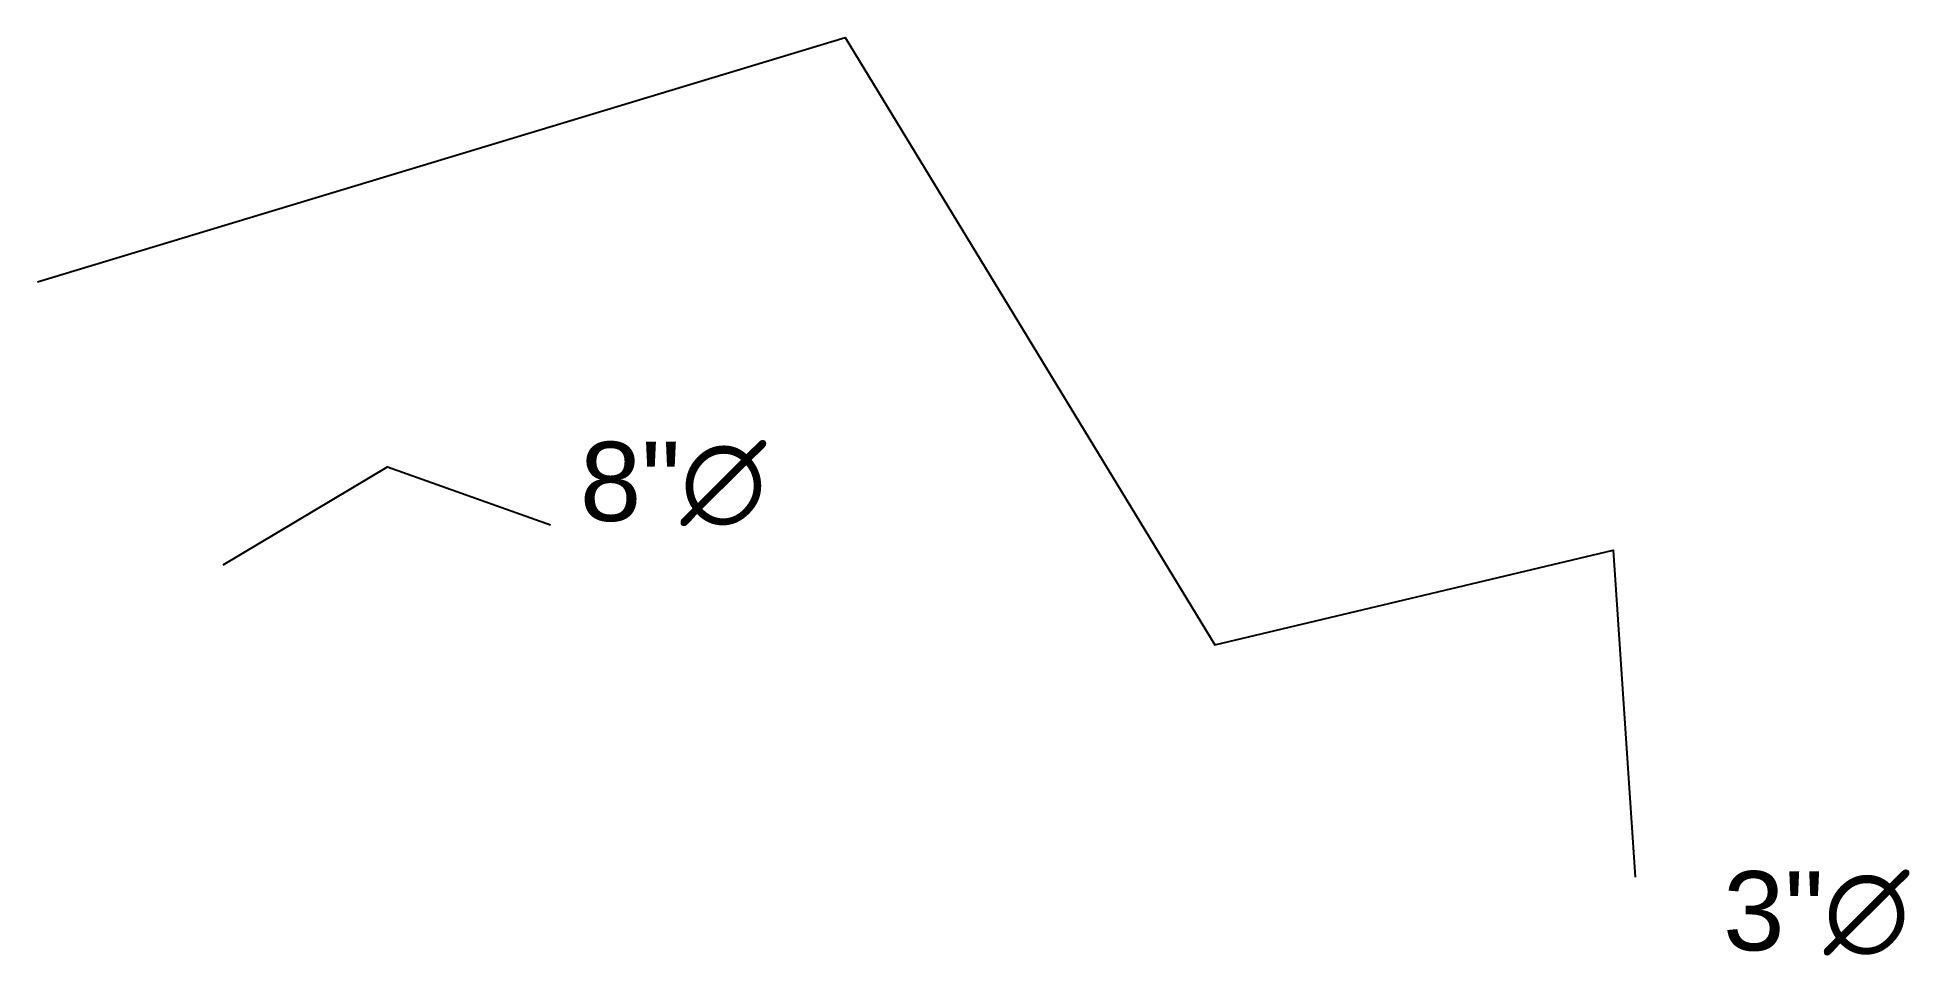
# Model space of a CAD drawing. Header units: inches. Extents: x 3 to 109, y -14 to 39.
import ezdxf

# ---------------------------------------------------------------- set-up
doc = ezdxf.new("R2010")
doc.units = ezdxf.units.IN
doc.header["$MEASUREMENT"] = 0
doc.layers.add('M-ANNO-TAG-DUCT', color=50, linetype='Continuous')
doc.styles.get("Standard").update_dxf_attribs({"font": 'arial.ttf'})

msp = doc.modelspace()

# ---------------------------------------------------------------- linework, layer by layer
at = {"color": 4}
for points in [[(2.55, 24.63), (48.48, 38.52), (69.49, 3.98), (92.14, 9.37), (93.4, -9.22)], [(13.12, 8.54), (22.46, 14.1), (31.72, 10.82)]]:
    msp.add_lwpolyline(points, dxfattribs=at)

# ---------------------------------------------------------------- texts
at = {"layer": 'M-ANNO-TAG-DUCT', "color": 50, "char_height": 4.5, "attachment_point": 1}
for s, insert in [('8"∅', (33.39, 15.53)), ('3"∅', (98.39, -8.88))]:
    msp.add_mtext(s, dxfattribs=dict(at, insert=insert))

doc.saveas('drawing.dxf')
